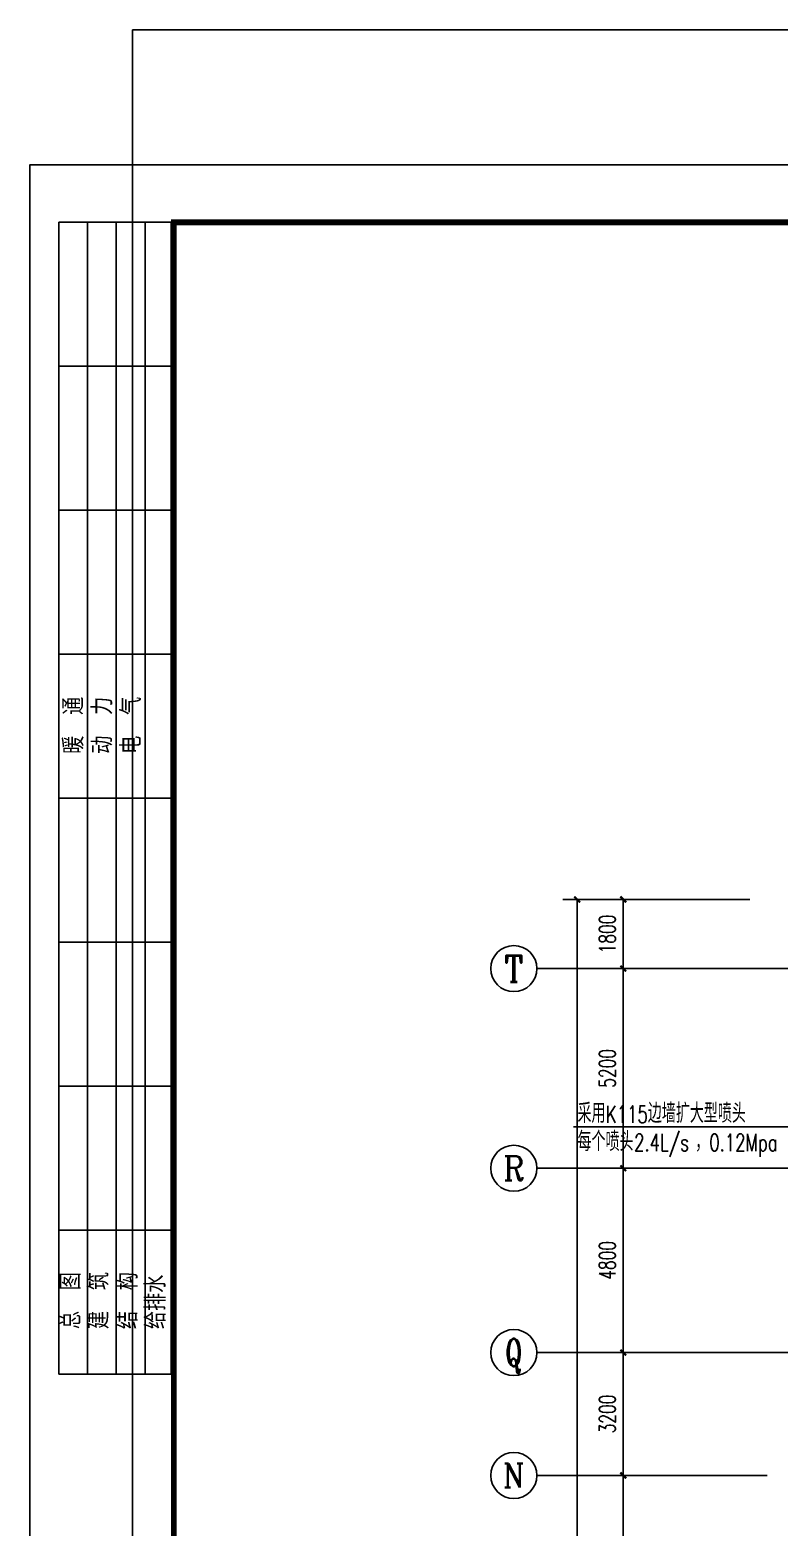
# Model space of a CAD drawing. Extents: x 0 to 2838408, y -923048 to 203859.
# Drawn here: x 2660058 to 2679573, y -345719 to -306730 of the extents above; entities that cross this region are included whole.
import ezdxf
from ezdxf.enums import TextEntityAlignment as Align

# ---------------------------------------------------------------- set-up
doc = ezdxf.new("R2010")
doc.units = 0
doc.header["$LTSCALE"] = 1000
for name, color, linetype in [('AXIS', 3, 'Continuous'), ('AXIS_TEXT', 7, 'Continuous'), ('BTTK', 7, 'Continuous'), ('DIM_喷淋', 3, 'Continuous'), ('DOTE', 8, 'Continuous'), ('PUB_TITLE', 4, 'Continuous'), ('XREF', 8, 'Continuous')]:
    doc.layers.add(name, color=color, linetype=linetype)
doc.styles.add('_TCH_AXIS', font='COMPLEX', dxfattribs={"bigfont": 'GBCBIG'})
doc.styles.add('_TCH_DIM', font='SIMPLEX', dxfattribs={"bigfont": 'GBCBIG'})
doc.styles.add('A_DIM_T3', font='SIMPLEX', dxfattribs={"width": 0.7, "bigfont": 'HZ'})
doc.styles.add('COMPLEX', font='COMPLEX')
doc.styles.add('HZ(TK)', font='geniso.shx', dxfattribs={"width": 0.9, "bigfont": 'hztxt.shx'})
doc.dimstyles.new('_TCH_ARCH&&150', dxfattribs={"dimtxt": 420, "dimasz": 150, "dimexe": 375, "dimexo": 450, "dimgap": 202.5, "dimtad": 1, "dimdec": 0, "dimzin": 0, "dimdsep": 46, "dimtxsty": 'A_DIM_T3', "dimblk": 'ARCHTICK', "dimcen": 0.09, "dimclrt": 7, "dimazin": 2, "dimtfac": 1, "dimtdec": 0, "dimtix": 1, "dimtmove": 2, "dimatfit": 3, "dimfxl": 150, "dimtolj": 1, "dimtzin": 0, "dimarcsym": 0})

# ---------------------------------------------------------------- blocks, each defined once
blk = doc.blocks.new('vhtemplate_2020年新竖式图框_A0')
at = {"layer": 'PUB_TITLE'}
for p, q in [((5, 631), (5, 831)), ((5, 831), (25, 831)), ((10, 831), (10, 631)), ((15, 831), (15, 631)), ((20, 831), (20, 631)), ((24.5, 831), (24.5, 631)), ((25, 831), (25, 631)), ((25, 806), (5, 806)), ((25, 781), (5, 781)), ((25, 756), (5, 756)), ((25, 731), (5, 731)), ((25, 706), (5, 706)), ((25, 681), (5, 681)), ((25, 656), (5, 656)), ((25, 631), (5, 631))]:
    blk.add_line(p, q, dxfattribs=at)
at = {"layer": 'PUB_TITLE', "color": 7}
blk.add_lwpolyline([(0, 0), (1189, 0), (1189, 841), (0, 841)], close=True, dxfattribs=at)
at = {"layer": 'PUB_TITLE', "const_width": 1}
blk.add_lwpolyline([(25, 10), (1179, 10), (1179, 831), (25, 831)], close=True, dxfattribs=at)
at = {"layer": 'BTTK', "color": 4, "style": 'HZ(TK)', "width": 0.9}
for tag, p in [('合作单位_001', (1143.83, 741.44)), ('建设单位_001', (1143.85, 207.44)), ('工程名称_001', (1143.62, 174.44)), ('子项名称_001', (1153.71, 157.94)), ('图纸名称_001', (1143.45, 138.94))]:
    blk.add_attdef(tag, p, '', height=3.5, dxfattribs=at)
for tag, p in [('注册证书号', (1156.5, 309.01)), ('注册印章号', (1156.5, 301.01)), ('设计号', (1154, 193)), ('图别', (1137.75, 34)), ('图号', (1170.25, 34)), ('版本号', (1137.75, 26)), ('日期', (1170.25, 26))]:
    blk.add_attdef(tag, text='', height=3.5, dxfattribs=at).set_placement(p, align=Align.MIDDLE)
at = {"layer": 'PUB_TITLE', "style": 'HZ(TK)', "width": 0.9}
for s, p in [('暖  通', (9.32, 738.72)), ('动  力', (14.32, 738.72)), ('电  气', (19.32, 738.72)), ('总  图', (8.82, 638.84)), ('建  筑', (13.7, 638.84)), ('结  构', (18.7, 638.84)), ('给排水', (23.57, 638.84))]:
    blk.add_text(s, height=3.5, rotation=90, dxfattribs=at).set_placement(p)
blk = doc.blocks.new('_ArchTick')
at = {"color": 0, "linetype": 'ByBlock', "const_width": 0.4}
blk.add_lwpolyline([(-0.5, -0.5), (0.5, 0.5)], dxfattribs=at)
blk = doc.blocks.new('*D66')
at = {"layer": 'AXIS', "color": 0, "lineweight": -2, "transparency": 16777216}
for p, q in [((2342767, -329375), (2337892, -329375)), ((2338267, -408975), (2338267, -329375)), ((2342767, -408975), (2337892, -408975))]:
    blk.add_line(p, q, dxfattribs=at)
at = {"layer": 'Defpoints', "color": 0, "transparency": 16777216}
for p in [(2338267, -329375), (2343217, -329375), (2343217, -408975)]:
    blk.add_point(p, dxfattribs=at)
at = {"layer": 'AXIS', "color": 0, "lineweight": -2, "transparency": 16777216, "xscale": 150, "yscale": 150, "zscale": 150}
for p, rotation in [((2338267, -329375), 90), ((2338267, -408975), 270)]:
    blk.add_blockref('_ArchTick', p, dxfattribs=dict(at, rotation=rotation))
at = {"layer": 'AXIS', "color": 7, "transparency": 16777216, "insert": (2337854, -369175), "char_height": 420, "attachment_point": 5, "rotation": 90, "style": 'A_DIM_T3'}
blk.add_mtext('\\A1;79600', dxfattribs=at)
blk = doc.blocks.new('*D71')
at = {"layer": 'AXIS', "color": 0, "lineweight": -2, "transparency": 16777216}
for p, q in [((2342767, -344375), (2339092, -344375)), ((2339467, -393975), (2339467, -344375)), ((2342767, -393975), (2339092, -393975))]:
    blk.add_line(p, q, dxfattribs=at)
at = {"layer": 'Defpoints', "color": 0, "transparency": 16777216}
for p in [(2339467, -344375), (2343217, -344375), (2343217, -393975)]:
    blk.add_point(p, dxfattribs=at)
at = {"layer": 'AXIS', "color": 0, "lineweight": -2, "transparency": 16777216, "xscale": 150, "yscale": 150, "zscale": 150}
for p, rotation in [((2339467, -344375), 90), ((2339467, -393975), 270)]:
    blk.add_blockref('_ArchTick', p, dxfattribs=dict(at, rotation=rotation))
at = {"layer": 'AXIS', "color": 7, "transparency": 16777216, "insert": (2339054, -369175), "char_height": 420, "attachment_point": 5, "rotation": 90, "style": 'A_DIM_T3'}
blk.add_mtext('\\A1;49600', dxfattribs=at)
blk = doc.blocks.new('*D72')
at = {"layer": 'AXIS', "color": 0, "lineweight": -2, "transparency": 16777216}
for p, q in [((2342767, -341175), (2339092, -341175)), ((2339467, -344375), (2339467, -341175)), ((2342767, -344375), (2339092, -344375))]:
    blk.add_line(p, q, dxfattribs=at)
at = {"layer": 'Defpoints', "color": 0, "transparency": 16777216}
for p in [(2339467, -341175), (2343217, -341175), (2343217, -344375)]:
    blk.add_point(p, dxfattribs=at)
at = {"layer": 'AXIS', "color": 0, "lineweight": -2, "transparency": 16777216, "xscale": 150, "yscale": 150, "zscale": 150}
for p, rotation in [((2339467, -341175), 90), ((2339467, -344375), 270)]:
    blk.add_blockref('_ArchTick', p, dxfattribs=dict(at, rotation=rotation))
at = {"layer": 'AXIS', "color": 7, "transparency": 16777216, "insert": (2339054, -342775), "char_height": 420, "attachment_point": 5, "rotation": 90, "style": 'A_DIM_T3'}
blk.add_mtext('\\A1;3200', dxfattribs=at)
blk = doc.blocks.new('*D73')
at = {"layer": 'AXIS', "color": 0, "lineweight": -2, "transparency": 16777216}
for p, q in [((2342767, -336375), (2339092, -336375)), ((2339467, -341175), (2339467, -336375)), ((2342767, -341175), (2339092, -341175))]:
    blk.add_line(p, q, dxfattribs=at)
at = {"layer": 'Defpoints', "color": 0, "transparency": 16777216}
for p in [(2339467, -336375), (2343217, -336375), (2343217, -341175)]:
    blk.add_point(p, dxfattribs=at)
at = {"layer": 'AXIS', "color": 0, "lineweight": -2, "transparency": 16777216, "xscale": 150, "yscale": 150, "zscale": 150}
for p, rotation in [((2339467, -336375), 90), ((2339467, -341175), 270)]:
    blk.add_blockref('_ArchTick', p, dxfattribs=dict(at, rotation=rotation))
at = {"layer": 'AXIS', "color": 7, "transparency": 16777216, "insert": (2339054, -338775), "char_height": 420, "attachment_point": 5, "rotation": 90, "style": 'A_DIM_T3'}
blk.add_mtext('\\A1;4800', dxfattribs=at)
blk = doc.blocks.new('*D74')
at = {"layer": 'AXIS', "color": 0, "lineweight": -2, "transparency": 16777216}
for p, q in [((2342767, -331175), (2339092, -331175)), ((2339467, -336375), (2339467, -331175)), ((2342767, -336375), (2339092, -336375))]:
    blk.add_line(p, q, dxfattribs=at)
at = {"layer": 'Defpoints', "color": 0, "transparency": 16777216}
for p in [(2339467, -331175), (2343217, -331175), (2343217, -336375)]:
    blk.add_point(p, dxfattribs=at)
at = {"layer": 'AXIS', "color": 0, "lineweight": -2, "transparency": 16777216, "xscale": 150, "yscale": 150, "zscale": 150}
for p, rotation in [((2339467, -331175), 90), ((2339467, -336375), 270)]:
    blk.add_blockref('_ArchTick', p, dxfattribs=dict(at, rotation=rotation))
at = {"layer": 'AXIS', "color": 7, "transparency": 16777216, "insert": (2339054, -333775), "char_height": 420, "attachment_point": 5, "rotation": 90, "style": 'A_DIM_T3'}
blk.add_mtext('\\A1;5200', dxfattribs=at)
blk = doc.blocks.new('*D75')
at = {"layer": 'AXIS', "color": 0, "lineweight": -2, "transparency": 16777216}
for p, q in [((2342767, -329375), (2339092, -329375)), ((2339467, -331175), (2339467, -329375)), ((2342767, -331175), (2339092, -331175))]:
    blk.add_line(p, q, dxfattribs=at)
at = {"layer": 'Defpoints', "color": 0, "transparency": 16777216}
for p in [(2339467, -329375), (2343217, -329375), (2343217, -331175)]:
    blk.add_point(p, dxfattribs=at)
at = {"layer": 'AXIS', "color": 0, "lineweight": -2, "transparency": 16777216, "xscale": 150, "yscale": 150, "zscale": 150}
for p, rotation in [((2339467, -329375), 90), ((2339467, -331175), 270)]:
    blk.add_blockref('_ArchTick', p, dxfattribs=dict(at, rotation=rotation))
at = {"layer": 'AXIS', "color": 7, "transparency": 16777216, "insert": (2339054, -330275), "char_height": 420, "attachment_point": 5, "rotation": 90, "style": 'A_DIM_T3'}
blk.add_mtext('\\A1;1800', dxfattribs=at)
blk = doc.blocks.new('*D130')
at = {"layer": 'AXIS', "color": 0, "lineweight": -2, "transparency": 16777216}
for p, q in [((2342767, -329375), (2337892, -329375)), ((2338267, -408975), (2338267, -329375)), ((2342767, -408975), (2337892, -408975))]:
    blk.add_line(p, q, dxfattribs=at)
at = {"layer": 'Defpoints', "color": 0, "transparency": 16777216}
for p in [(2338267, -329375), (2343217, -329375), (2343217, -408975)]:
    blk.add_point(p, dxfattribs=at)
at = {"layer": 'AXIS', "color": 0, "lineweight": -2, "transparency": 16777216, "xscale": 150, "yscale": 150, "zscale": 150}
for p, rotation in [((2338267, -329375), 90), ((2338267, -408975), 270)]:
    blk.add_blockref('_ArchTick', p, dxfattribs=dict(at, rotation=rotation))
at = {"layer": 'AXIS', "color": 7, "transparency": 16777216, "insert": (2337854, -369175), "char_height": 420, "attachment_point": 5, "rotation": 90, "style": 'A_DIM_T3'}
blk.add_mtext('\\A1;79600', dxfattribs=at)
blk = doc.blocks.new('*D135')
at = {"layer": 'AXIS', "color": 0, "lineweight": -2, "transparency": 16777216}
for p, q in [((2342767, -344375), (2339092, -344375)), ((2339467, -393975), (2339467, -344375)), ((2342767, -393975), (2339092, -393975))]:
    blk.add_line(p, q, dxfattribs=at)
at = {"layer": 'Defpoints', "color": 0, "transparency": 16777216}
for p in [(2339467, -344375), (2343217, -344375), (2343217, -393975)]:
    blk.add_point(p, dxfattribs=at)
at = {"layer": 'AXIS', "color": 0, "lineweight": -2, "transparency": 16777216, "xscale": 150, "yscale": 150, "zscale": 150}
for p, rotation in [((2339467, -344375), 90), ((2339467, -393975), 270)]:
    blk.add_blockref('_ArchTick', p, dxfattribs=dict(at, rotation=rotation))
at = {"layer": 'AXIS', "color": 7, "transparency": 16777216, "insert": (2339054, -369175), "char_height": 420, "attachment_point": 5, "rotation": 90, "style": 'A_DIM_T3'}
blk.add_mtext('\\A1;49600', dxfattribs=at)
blk = doc.blocks.new('*D136')
at = {"layer": 'AXIS', "color": 0, "lineweight": -2, "transparency": 16777216}
for p, q in [((2342767, -341175), (2339092, -341175)), ((2339467, -344375), (2339467, -341175)), ((2342767, -344375), (2339092, -344375))]:
    blk.add_line(p, q, dxfattribs=at)
at = {"layer": 'Defpoints', "color": 0, "transparency": 16777216}
for p in [(2339467, -341175), (2343217, -341175), (2343217, -344375)]:
    blk.add_point(p, dxfattribs=at)
at = {"layer": 'AXIS', "color": 0, "lineweight": -2, "transparency": 16777216, "xscale": 150, "yscale": 150, "zscale": 150}
for p, rotation in [((2339467, -341175), 90), ((2339467, -344375), 270)]:
    blk.add_blockref('_ArchTick', p, dxfattribs=dict(at, rotation=rotation))
at = {"layer": 'AXIS', "color": 7, "transparency": 16777216, "insert": (2339054, -342775), "char_height": 420, "attachment_point": 5, "rotation": 90, "style": 'A_DIM_T3'}
blk.add_mtext('\\A1;3200', dxfattribs=at)
blk = doc.blocks.new('*D137')
at = {"layer": 'AXIS', "color": 0, "lineweight": -2, "transparency": 16777216}
for p, q in [((2342767, -336375), (2339092, -336375)), ((2339467, -341175), (2339467, -336375)), ((2342767, -341175), (2339092, -341175))]:
    blk.add_line(p, q, dxfattribs=at)
at = {"layer": 'Defpoints', "color": 0, "transparency": 16777216}
for p in [(2339467, -336375), (2343217, -336375), (2343217, -341175)]:
    blk.add_point(p, dxfattribs=at)
at = {"layer": 'AXIS', "color": 0, "lineweight": -2, "transparency": 16777216, "xscale": 150, "yscale": 150, "zscale": 150}
for p, rotation in [((2339467, -336375), 90), ((2339467, -341175), 270)]:
    blk.add_blockref('_ArchTick', p, dxfattribs=dict(at, rotation=rotation))
at = {"layer": 'AXIS', "color": 7, "transparency": 16777216, "insert": (2339054, -338775), "char_height": 420, "attachment_point": 5, "rotation": 90, "style": 'A_DIM_T3'}
blk.add_mtext('\\A1;4800', dxfattribs=at)
blk = doc.blocks.new('*D138')
at = {"layer": 'AXIS', "color": 0, "lineweight": -2, "transparency": 16777216}
for p, q in [((2342767, -331175), (2339092, -331175)), ((2339467, -336375), (2339467, -331175)), ((2342767, -336375), (2339092, -336375))]:
    blk.add_line(p, q, dxfattribs=at)
at = {"layer": 'Defpoints', "color": 0, "transparency": 16777216}
for p in [(2339467, -331175), (2343217, -331175), (2343217, -336375)]:
    blk.add_point(p, dxfattribs=at)
at = {"layer": 'AXIS', "color": 0, "lineweight": -2, "transparency": 16777216, "xscale": 150, "yscale": 150, "zscale": 150}
for p, rotation in [((2339467, -331175), 90), ((2339467, -336375), 270)]:
    blk.add_blockref('_ArchTick', p, dxfattribs=dict(at, rotation=rotation))
at = {"layer": 'AXIS', "color": 7, "transparency": 16777216, "insert": (2339054, -333775), "char_height": 420, "attachment_point": 5, "rotation": 90, "style": 'A_DIM_T3'}
blk.add_mtext('\\A1;5200', dxfattribs=at)
blk = doc.blocks.new('*D139')
at = {"layer": 'AXIS', "color": 0, "lineweight": -2, "transparency": 16777216}
for p, q in [((2342767, -329375), (2339092, -329375)), ((2339467, -331175), (2339467, -329375)), ((2342767, -331175), (2339092, -331175))]:
    blk.add_line(p, q, dxfattribs=at)
at = {"layer": 'Defpoints', "color": 0, "transparency": 16777216}
for p in [(2339467, -329375), (2343217, -329375), (2343217, -331175)]:
    blk.add_point(p, dxfattribs=at)
at = {"layer": 'AXIS', "color": 0, "lineweight": -2, "transparency": 16777216, "xscale": 150, "yscale": 150, "zscale": 150}
for p, rotation in [((2339467, -329375), 90), ((2339467, -331175), 270)]:
    blk.add_blockref('_ArchTick', p, dxfattribs=dict(at, rotation=rotation))
at = {"layer": 'AXIS', "color": 7, "transparency": 16777216, "insert": (2339054, -330275), "char_height": 420, "attachment_point": 5, "rotation": 90, "style": 'A_DIM_T3'}
blk.add_mtext('\\A1;1800', dxfattribs=at)
blk = doc.blocks.new('*D194')
at = {"layer": 'AXIS', "color": 0, "lineweight": -2, "transparency": 16777216}
for p, q in [((2342767, -329375), (2337892, -329375)), ((2338267, -408975), (2338267, -329375)), ((2342767, -408975), (2337892, -408975))]:
    blk.add_line(p, q, dxfattribs=at)
at = {"layer": 'Defpoints', "color": 0, "transparency": 16777216}
for p in [(2338267, -329375), (2343217, -329375), (2343217, -408975)]:
    blk.add_point(p, dxfattribs=at)
at = {"layer": 'AXIS', "color": 0, "lineweight": -2, "transparency": 16777216, "xscale": 150, "yscale": 150, "zscale": 150}
for p, rotation in [((2338267, -329375), 90), ((2338267, -408975), 270)]:
    blk.add_blockref('_ArchTick', p, dxfattribs=dict(at, rotation=rotation))
at = {"layer": 'AXIS', "color": 7, "transparency": 16777216, "insert": (2337854, -369175), "char_height": 420, "attachment_point": 5, "rotation": 90, "style": 'A_DIM_T3'}
blk.add_mtext('\\A1;79600', dxfattribs=at)
blk = doc.blocks.new('*D199')
at = {"layer": 'AXIS', "color": 0, "lineweight": -2, "transparency": 16777216}
for p, q in [((2342767, -344375), (2339092, -344375)), ((2339467, -393975), (2339467, -344375)), ((2342767, -393975), (2339092, -393975))]:
    blk.add_line(p, q, dxfattribs=at)
at = {"layer": 'Defpoints', "color": 0, "transparency": 16777216}
for p in [(2339467, -344375), (2343217, -344375), (2343217, -393975)]:
    blk.add_point(p, dxfattribs=at)
at = {"layer": 'AXIS', "color": 0, "lineweight": -2, "transparency": 16777216, "xscale": 150, "yscale": 150, "zscale": 150}
for p, rotation in [((2339467, -344375), 90), ((2339467, -393975), 270)]:
    blk.add_blockref('_ArchTick', p, dxfattribs=dict(at, rotation=rotation))
at = {"layer": 'AXIS', "color": 7, "transparency": 16777216, "insert": (2339054, -369175), "char_height": 420, "attachment_point": 5, "rotation": 90, "style": 'A_DIM_T3'}
blk.add_mtext('\\A1;49600', dxfattribs=at)
blk = doc.blocks.new('*D200')
at = {"layer": 'AXIS', "color": 0, "lineweight": -2, "transparency": 16777216}
for p, q in [((2342767, -341175), (2339092, -341175)), ((2339467, -344375), (2339467, -341175)), ((2342767, -344375), (2339092, -344375))]:
    blk.add_line(p, q, dxfattribs=at)
at = {"layer": 'Defpoints', "color": 0, "transparency": 16777216}
for p in [(2339467, -341175), (2343217, -341175), (2343217, -344375)]:
    blk.add_point(p, dxfattribs=at)
at = {"layer": 'AXIS', "color": 0, "lineweight": -2, "transparency": 16777216, "xscale": 150, "yscale": 150, "zscale": 150}
for p, rotation in [((2339467, -341175), 90), ((2339467, -344375), 270)]:
    blk.add_blockref('_ArchTick', p, dxfattribs=dict(at, rotation=rotation))
at = {"layer": 'AXIS', "color": 7, "transparency": 16777216, "insert": (2339054, -342775), "char_height": 420, "attachment_point": 5, "rotation": 90, "style": 'A_DIM_T3'}
blk.add_mtext('\\A1;3200', dxfattribs=at)
blk = doc.blocks.new('*D201')
at = {"layer": 'AXIS', "color": 0, "lineweight": -2, "transparency": 16777216}
for p, q in [((2342767, -336375), (2339092, -336375)), ((2339467, -341175), (2339467, -336375)), ((2342767, -341175), (2339092, -341175))]:
    blk.add_line(p, q, dxfattribs=at)
at = {"layer": 'Defpoints', "color": 0, "transparency": 16777216}
for p in [(2339467, -336375), (2343217, -336375), (2343217, -341175)]:
    blk.add_point(p, dxfattribs=at)
at = {"layer": 'AXIS', "color": 0, "lineweight": -2, "transparency": 16777216, "xscale": 150, "yscale": 150, "zscale": 150}
for p, rotation in [((2339467, -336375), 90), ((2339467, -341175), 270)]:
    blk.add_blockref('_ArchTick', p, dxfattribs=dict(at, rotation=rotation))
at = {"layer": 'AXIS', "color": 7, "transparency": 16777216, "insert": (2339054, -338775), "char_height": 420, "attachment_point": 5, "rotation": 90, "style": 'A_DIM_T3'}
blk.add_mtext('\\A1;4800', dxfattribs=at)
blk = doc.blocks.new('*D202')
at = {"layer": 'AXIS', "color": 0, "lineweight": -2, "transparency": 16777216}
for p, q in [((2342767, -331175), (2339092, -331175)), ((2339467, -336375), (2339467, -331175)), ((2342767, -336375), (2339092, -336375))]:
    blk.add_line(p, q, dxfattribs=at)
at = {"layer": 'Defpoints', "color": 0, "transparency": 16777216}
for p in [(2339467, -331175), (2343217, -331175), (2343217, -336375)]:
    blk.add_point(p, dxfattribs=at)
at = {"layer": 'AXIS', "color": 0, "lineweight": -2, "transparency": 16777216, "xscale": 150, "yscale": 150, "zscale": 150}
for p, rotation in [((2339467, -331175), 90), ((2339467, -336375), 270)]:
    blk.add_blockref('_ArchTick', p, dxfattribs=dict(at, rotation=rotation))
at = {"layer": 'AXIS', "color": 7, "transparency": 16777216, "insert": (2339054, -333775), "char_height": 420, "attachment_point": 5, "rotation": 90, "style": 'A_DIM_T3'}
blk.add_mtext('\\A1;5200', dxfattribs=at)
blk = doc.blocks.new('*D203')
at = {"layer": 'AXIS', "color": 0, "lineweight": -2, "transparency": 16777216}
for p, q in [((2342767, -329375), (2339092, -329375)), ((2339467, -331175), (2339467, -329375)), ((2342767, -331175), (2339092, -331175))]:
    blk.add_line(p, q, dxfattribs=at)
at = {"layer": 'Defpoints', "color": 0, "transparency": 16777216}
for p in [(2339467, -329375), (2343217, -329375), (2343217, -331175)]:
    blk.add_point(p, dxfattribs=at)
at = {"layer": 'AXIS', "color": 0, "lineweight": -2, "transparency": 16777216, "xscale": 150, "yscale": 150, "zscale": 150}
for p, rotation in [((2339467, -329375), 90), ((2339467, -331175), 270)]:
    blk.add_blockref('_ArchTick', p, dxfattribs=dict(at, rotation=rotation))
at = {"layer": 'AXIS', "color": 7, "transparency": 16777216, "insert": (2339054, -330275), "char_height": 420, "attachment_point": 5, "rotation": 90, "style": 'A_DIM_T3'}
blk.add_mtext('\\A1;1800', dxfattribs=at)
blk = doc.blocks.new('_AXISO')
at = {"color": 0}
blk.add_circle((0, 0), 0.5, dxfattribs=at)
at = {"layer": 'AXIS_TEXT', "color": 0, "style": 'COMPLEX', "width": 1.041667}
blk.add_attdef('A', text='', height=0.56, dxfattribs=at).set_placement((-0.25, -0.28), (0.25, -0.28), align=Align.FIT)
blk = doc.blocks.new('*D258')
at = {"layer": 'AXIS', "color": 0, "lineweight": -2, "transparency": 16777216}
for p, q in [((2342767, -329375), (2337892, -329375)), ((2338267, -408975), (2338267, -329375)), ((2342767, -408975), (2337892, -408975))]:
    blk.add_line(p, q, dxfattribs=at)
at = {"layer": 'Defpoints', "color": 0, "transparency": 16777216}
for p in [(2338267, -329375), (2343217, -329375), (2343217, -408975)]:
    blk.add_point(p, dxfattribs=at)
at = {"layer": 'AXIS', "color": 0, "lineweight": -2, "transparency": 16777216, "xscale": 150, "yscale": 150, "zscale": 150}
for p, rotation in [((2338267, -329375), 90), ((2338267, -408975), 270)]:
    blk.add_blockref('_ArchTick', p, dxfattribs=dict(at, rotation=rotation))
at = {"layer": 'AXIS', "color": 7, "transparency": 16777216, "insert": (2337854, -369175), "char_height": 420, "attachment_point": 5, "rotation": 90, "style": 'A_DIM_T3'}
blk.add_mtext('\\A1;79600', dxfattribs=at)
blk = doc.blocks.new('*D263')
at = {"layer": 'AXIS', "color": 0, "lineweight": -2, "transparency": 16777216}
for p, q in [((2342767, -344375), (2339092, -344375)), ((2339467, -393975), (2339467, -344375)), ((2342767, -393975), (2339092, -393975))]:
    blk.add_line(p, q, dxfattribs=at)
at = {"layer": 'Defpoints', "color": 0, "transparency": 16777216}
for p in [(2339467, -344375), (2343217, -344375), (2343217, -393975)]:
    blk.add_point(p, dxfattribs=at)
at = {"layer": 'AXIS', "color": 0, "lineweight": -2, "transparency": 16777216, "xscale": 150, "yscale": 150, "zscale": 150}
for p, rotation in [((2339467, -344375), 90), ((2339467, -393975), 270)]:
    blk.add_blockref('_ArchTick', p, dxfattribs=dict(at, rotation=rotation))
at = {"layer": 'AXIS', "color": 7, "transparency": 16777216, "insert": (2339054, -369175), "char_height": 420, "attachment_point": 5, "rotation": 90, "style": 'A_DIM_T3'}
blk.add_mtext('\\A1;49600', dxfattribs=at)
blk = doc.blocks.new('*D264')
at = {"layer": 'AXIS', "color": 0, "lineweight": -2, "transparency": 16777216}
for p, q in [((2342767, -341175), (2339092, -341175)), ((2339467, -344375), (2339467, -341175)), ((2342767, -344375), (2339092, -344375))]:
    blk.add_line(p, q, dxfattribs=at)
at = {"layer": 'Defpoints', "color": 0, "transparency": 16777216}
for p in [(2339467, -341175), (2343217, -341175), (2343217, -344375)]:
    blk.add_point(p, dxfattribs=at)
at = {"layer": 'AXIS', "color": 0, "lineweight": -2, "transparency": 16777216, "xscale": 150, "yscale": 150, "zscale": 150}
for p, rotation in [((2339467, -341175), 90), ((2339467, -344375), 270)]:
    blk.add_blockref('_ArchTick', p, dxfattribs=dict(at, rotation=rotation))
at = {"layer": 'AXIS', "color": 7, "transparency": 16777216, "insert": (2339054, -342775), "char_height": 420, "attachment_point": 5, "rotation": 90, "style": 'A_DIM_T3'}
blk.add_mtext('\\A1;3200', dxfattribs=at)
blk = doc.blocks.new('*D265')
at = {"layer": 'AXIS', "color": 0, "lineweight": -2, "transparency": 16777216}
for p, q in [((2342767, -336375), (2339092, -336375)), ((2339467, -341175), (2339467, -336375)), ((2342767, -341175), (2339092, -341175))]:
    blk.add_line(p, q, dxfattribs=at)
at = {"layer": 'Defpoints', "color": 0, "transparency": 16777216}
for p in [(2339467, -336375), (2343217, -336375), (2343217, -341175)]:
    blk.add_point(p, dxfattribs=at)
at = {"layer": 'AXIS', "color": 0, "lineweight": -2, "transparency": 16777216, "xscale": 150, "yscale": 150, "zscale": 150}
for p, rotation in [((2339467, -336375), 90), ((2339467, -341175), 270)]:
    blk.add_blockref('_ArchTick', p, dxfattribs=dict(at, rotation=rotation))
at = {"layer": 'AXIS', "color": 7, "transparency": 16777216, "insert": (2339054, -338775), "char_height": 420, "attachment_point": 5, "rotation": 90, "style": 'A_DIM_T3'}
blk.add_mtext('\\A1;4800', dxfattribs=at)
blk = doc.blocks.new('*D266')
at = {"layer": 'AXIS', "color": 0, "lineweight": -2, "transparency": 16777216}
for p, q in [((2342767, -331175), (2339092, -331175)), ((2339467, -336375), (2339467, -331175)), ((2342767, -336375), (2339092, -336375))]:
    blk.add_line(p, q, dxfattribs=at)
at = {"layer": 'Defpoints', "color": 0, "transparency": 16777216}
for p in [(2339467, -331175), (2343217, -331175), (2343217, -336375)]:
    blk.add_point(p, dxfattribs=at)
at = {"layer": 'AXIS', "color": 0, "lineweight": -2, "transparency": 16777216, "xscale": 150, "yscale": 150, "zscale": 150}
for p, rotation in [((2339467, -331175), 90), ((2339467, -336375), 270)]:
    blk.add_blockref('_ArchTick', p, dxfattribs=dict(at, rotation=rotation))
at = {"layer": 'AXIS', "color": 7, "transparency": 16777216, "insert": (2339054, -333775), "char_height": 420, "attachment_point": 5, "rotation": 90, "style": 'A_DIM_T3'}
blk.add_mtext('\\A1;5200', dxfattribs=at)
blk = doc.blocks.new('*D267')
at = {"layer": 'AXIS', "color": 0, "lineweight": -2, "transparency": 16777216}
for p, q in [((2342767, -329375), (2339092, -329375)), ((2339467, -331175), (2339467, -329375)), ((2342767, -331175), (2339092, -331175))]:
    blk.add_line(p, q, dxfattribs=at)
at = {"layer": 'Defpoints', "color": 0, "transparency": 16777216}
for p in [(2339467, -329375), (2343217, -329375), (2343217, -331175)]:
    blk.add_point(p, dxfattribs=at)
at = {"layer": 'AXIS', "color": 0, "lineweight": -2, "transparency": 16777216, "xscale": 150, "yscale": 150, "zscale": 150}
for p, rotation in [((2339467, -329375), 90), ((2339467, -331175), 270)]:
    blk.add_blockref('_ArchTick', p, dxfattribs=dict(at, rotation=rotation))
at = {"layer": 'AXIS', "color": 7, "transparency": 16777216, "insert": (2339054, -330275), "char_height": 420, "attachment_point": 5, "rotation": 90, "style": 'A_DIM_T3'}
blk.add_mtext('\\A1;1800', dxfattribs=at)
blk = doc.blocks.new('2F1')
at = {"layer": 'AXIS'}
for p, q in [((2343216.7, -331175.2), (2337216.7, -331175.2)), ((2343216.7, -336375.2), (2337216.7, -336375.2)), ((2343216.7, -341175.2), (2337216.7, -341175.2)), ((2343216.7, -344375.2), (2337216.7, -344375.2))]:
    blk.add_line(p, q, dxfattribs=at)
at = {"layer": 'Defpoints', "color": 250}
blk.add_lwpolyline([(2326685.8, -306730.1), (2468623.3, -306730.1), (2468623.3, -379846.9), (2326685.8, -379846.9)], close=True, dxfattribs=at)
at = {"layer": 'DOTE'}
for p, q in [((2453916.7, -331175.2), (2343216.7, -331175.2)), ((2453916.7, -331175.2), (2343216.7, -331175.2)), ((2346821.2, -331175.2), (2343216.7, -331175.2)), ((2453916.7, -336375.2), (2343216.7, -336375.2)), ((2453916.7, -341175.2), (2343216.7, -341175.2))]:
    blk.add_line(p, q, dxfattribs=at)
at = {"layer": 'AXIS'}
ref = blk.add_blockref('_AXISO', (2336616.7, -331175.2), dxfattribs=dict(at, xscale=1200, yscale=1200, zscale=1200))
ref.add_attrib('A', 'T', dxfattribs={"layer": 'AXIS_TEXT', "height": 683.5, "style": '_TCH_AXIS'}).set_placement((2336372.6, -331517), (2336860.9, -331517), align=Align.FIT)
ref = blk.add_blockref('_AXISO', (2336616.7, -336375.2), dxfattribs=dict(at, xscale=1200, yscale=1200, zscale=1200))
ref.add_attrib('A', 'R', dxfattribs={"layer": 'AXIS_TEXT', "height": 637.8, "style": '_TCH_AXIS'}).set_placement((2336343.4, -336694.1), (2336890.1, -336694.1), align=Align.FIT)
ref = blk.add_blockref('_AXISO', (2336616.7, -341175.2), dxfattribs=dict(at, xscale=1200, yscale=1200, zscale=1200))
ref.add_attrib('A', 'Q', dxfattribs={"layer": 'AXIS_TEXT', "height": 715.4, "style": '_TCH_AXIS', "width": 0.807692}).set_placement((2336396.6, -341532.9), (2336836.9, -341532.9), align=Align.FIT)
ref = blk.add_blockref('_AXISO', (2336616.7, -344375.2), dxfattribs=dict(at, xscale=1200, yscale=1200, zscale=1200))
ref.add_attrib('A', 'N', dxfattribs={"layer": 'AXIS_TEXT', "height": 622.9, "style": '_TCH_AXIS'}).set_placement((2336335, -344686.7), (2336898.5, -344686.7), align=Align.FIT)
for p1, p2, distance, picture, middle in [((2343216.7, -408975.2), (2343216.7, -329375.2), 4950, '*D66', (2337854.2, -369175.2)), ((2343216.7, -408975.2), (2343216.7, -329375.2), 4950, '*D130', (2337854.2, -369175.2)), ((2343216.7, -408975.2), (2343216.7, -329375.2), 4950, '*D194', (2337854.2, -369175.2)), ((2343216.7, -408975.2), (2343216.7, -329375.2), 4950, '*D258', (2337854.2, -369175.2)), ((2343216.7, -331175.2), (2343216.7, -329375.2), 3750, '*D75', (2339054.2, -330275.2)), ((2343216.7, -331175.2), (2343216.7, -329375.2), 3750, '*D139', (2339054.2, -330275.2)), ((2343216.7, -331175.2), (2343216.7, -329375.2), 3750, '*D203', (2339054.2, -330275.2)), ((2343216.7, -331175.2), (2343216.7, -329375.2), 3750, '*D267', (2339054.2, -330275.2)), ((2343216.7, -336375.2), (2343216.7, -331175.2), 3750, '*D74', (2339054.2, -333775.2)), ((2343216.7, -336375.2), (2343216.7, -331175.2), 3750, '*D138', (2339054.2, -333775.2)), ((2343216.7, -336375.2), (2343216.7, -331175.2), 3750, '*D202', (2339054.2, -333775.2)), ((2343216.7, -336375.2), (2343216.7, -331175.2), 3750, '*D266', (2339054.2, -333775.2)), ((2343216.7, -341175.2), (2343216.7, -336375.2), 3750, '*D73', (2339054.2, -338775.2)), ((2343216.7, -341175.2), (2343216.7, -336375.2), 3750, '*D137', (2339054.2, -338775.2)), ((2343216.7, -341175.2), (2343216.7, -336375.2), 3750, '*D201', (2339054.2, -338775.2)), ((2343216.7, -341175.2), (2343216.7, -336375.2), 3750, '*D265', (2339054.2, -338775.2)), ((2343216.7, -344375.2), (2343216.7, -341175.2), 3750, '*D72', (2339054.2, -342775.2)), ((2343216.7, -344375.2), (2343216.7, -341175.2), 3750, '*D136', (2339054.2, -342775.2)), ((2343216.7, -344375.2), (2343216.7, -341175.2), 3750, '*D200', (2339054.2, -342775.2)), ((2343216.7, -344375.2), (2343216.7, -341175.2), 3750, '*D264', (2339054.2, -342775.2)), ((2343216.7, -393975.2), (2343216.7, -344375.2), 3750, '*D71', (2339054.2, -369175.2)), ((2343216.7, -393975.2), (2343216.7, -344375.2), 3750, '*D135', (2339054.2, -369175.2)), ((2343216.7, -393975.2), (2343216.7, -344375.2), 3750, '*D199', (2339054.2, -369175.2)), ((2343216.7, -393975.2), (2343216.7, -344375.2), 3750, '*D263', (2339054.2, -369175.2))]:
    dim = blk.add_aligned_dim(p1=p1, p2=p2, distance=distance, dimstyle='_TCH_ARCH&&150', dxfattribs=at)
    dim.commit()
    dim.dimension.update_dxf_attribs({"geometry": picture, "text_midpoint": middle})

msp = doc.modelspace()

# ---------------------------------------------------------------- linework, layer by layer
at = {"layer": 'DIM_喷淋', "linetype": 'ByBlock'}
msp.add_line((2680250.2, -335298.4), (2674217.1, -335298.4), dxfattribs=at)

# ---------------------------------------------------------------- block references
at = {"xscale": 150, "yscale": 150, "zscale": 150}
msp.add_blockref('vhtemplate_2020年新竖式图框_A0', (2660058, -436390.3), dxfattribs=at)
at = {"layer": 'XREF'}
msp.add_blockref('2F1', (336045.8, 0), dxfattribs=at)

# ---------------------------------------------------------------- texts
at = {"layer": 'DIM_喷淋', "color": 7, "linetype": 'ByBlock', "style": '_TCH_DIM'}
for s, height, p in [('采用', 506.38, (2674322.1, -335193.4)), ('边墙扩大型喷头', 506.38, (2676154.3, -335193.4)), ('每个喷头', 506.38, (2674322.1, -335928.4)), ('，', 506.4, (2677386.5, -335928.4))]:
    msp.add_text(s, height=height, dxfattribs=at).set_placement(p)
at = {"layer": 'DIM_喷淋', "color": 7, "linetype": 'ByBlock', "style": '_TCH_DIM', "width": 0.705882}
for s, p in [('K115', (2675059.3, -335193.4)), ('2.4L/s', (2675796.5, -335928.4)), ('0.12Mpa', (2677755.2, -335928.4))]:
    msp.add_text(s, height=446.25, dxfattribs=at).set_placement(p)

doc.saveas('drawing.dxf')
